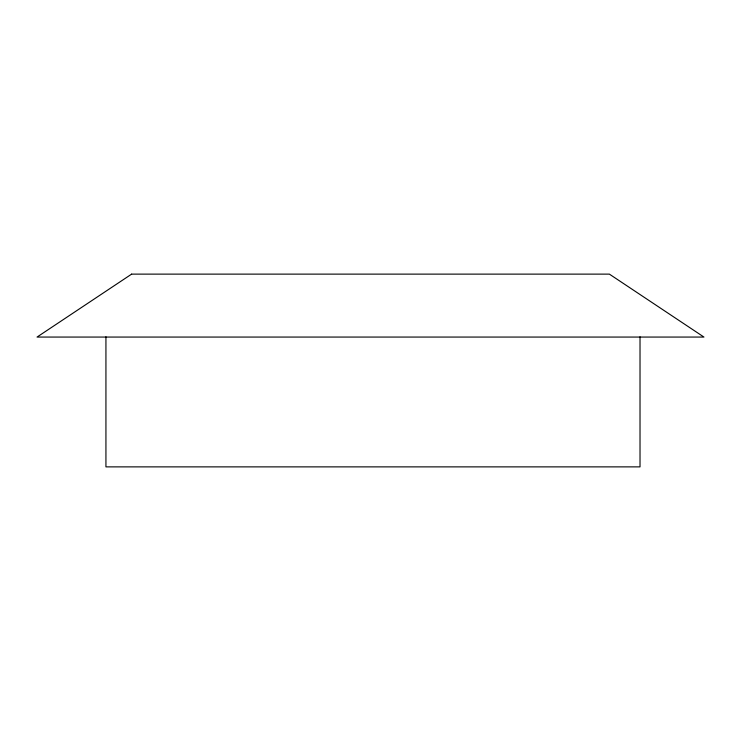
<?xml version="1.0" encoding="UTF-8"?>
<svg xmlns="http://www.w3.org/2000/svg" width="741" height="741" viewBox="0 0 741 741"><rect width="100%" height="100%" fill="white"/><g stroke="black" fill="none" stroke-linecap="round" stroke-linejoin="round"><path stroke-width="1.11" d="M640.02 336.812L640.02 466.876L105.935 466.876L105.935 336.812M131.629 274.124L37.05 337.062L703.95 337.062L609.371 274.124L131.629 274.124"/></g></svg>
